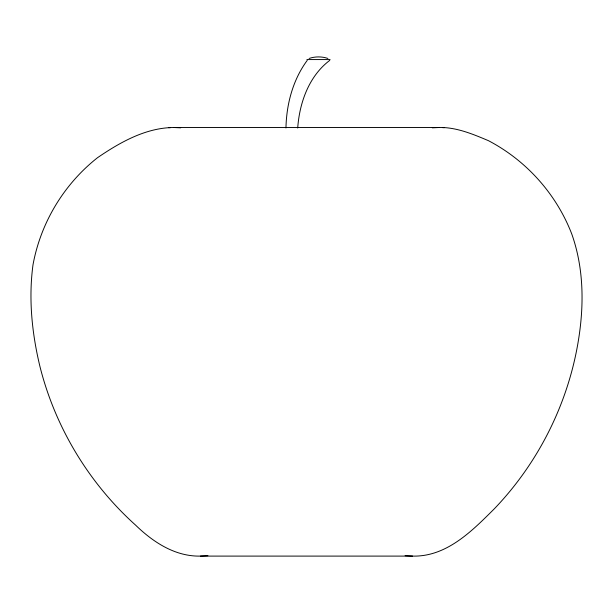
<?xml version="1.0" encoding="UTF-8"?>
<svg xmlns="http://www.w3.org/2000/svg" width="613" height="613" viewBox="0 0 613 613"><rect width="100%" height="100%" fill="white"/><g stroke="black" fill="none" stroke-linecap="round" stroke-linejoin="round"><path stroke-width="0.92" d="M285.964 127.987C286.47 104.095 292.907 79.767 307.243 60.365M297.703 128.025C299.504 102.739 308.898 76.104 329.763 60.365M309.113 58.45C315.151 56.396 321.856 56.396 327.894 58.45M175.479 127.504C146.775 127.129 120.447 142.024 97.498 157.717C63.882 184.26 40.703 222.695 32.995 264.839C28.42 298.799 31.937 333.211 39.914 366.382C55.162 427.269 88.916 483.197 135.603 525.142C153.035 542.107 175.211 556.688 200.466 556.098L412.534 556.098C446.525 557.01 472.087 530.958 494.331 508.798C537.762 463.512 567.247 405.239 577.906 343.395C584.174 307.036 584.22 269.099 571.76 233.99C556.336 193.999 526.391 160.529 488.415 140.661C472.263 133.864 455.428 126.768 437.521 127.504M432.318 127.833L439.253 127.504L173.747 127.504L180.682 127.833M200.466 556.098L207.907 555.692M306.898 59.568L330.101 59.568M168.544 127.673L170.345 127.673M442.655 127.673L444.456 127.673M405.093 555.692L412.534 556.098"/></g></svg>
